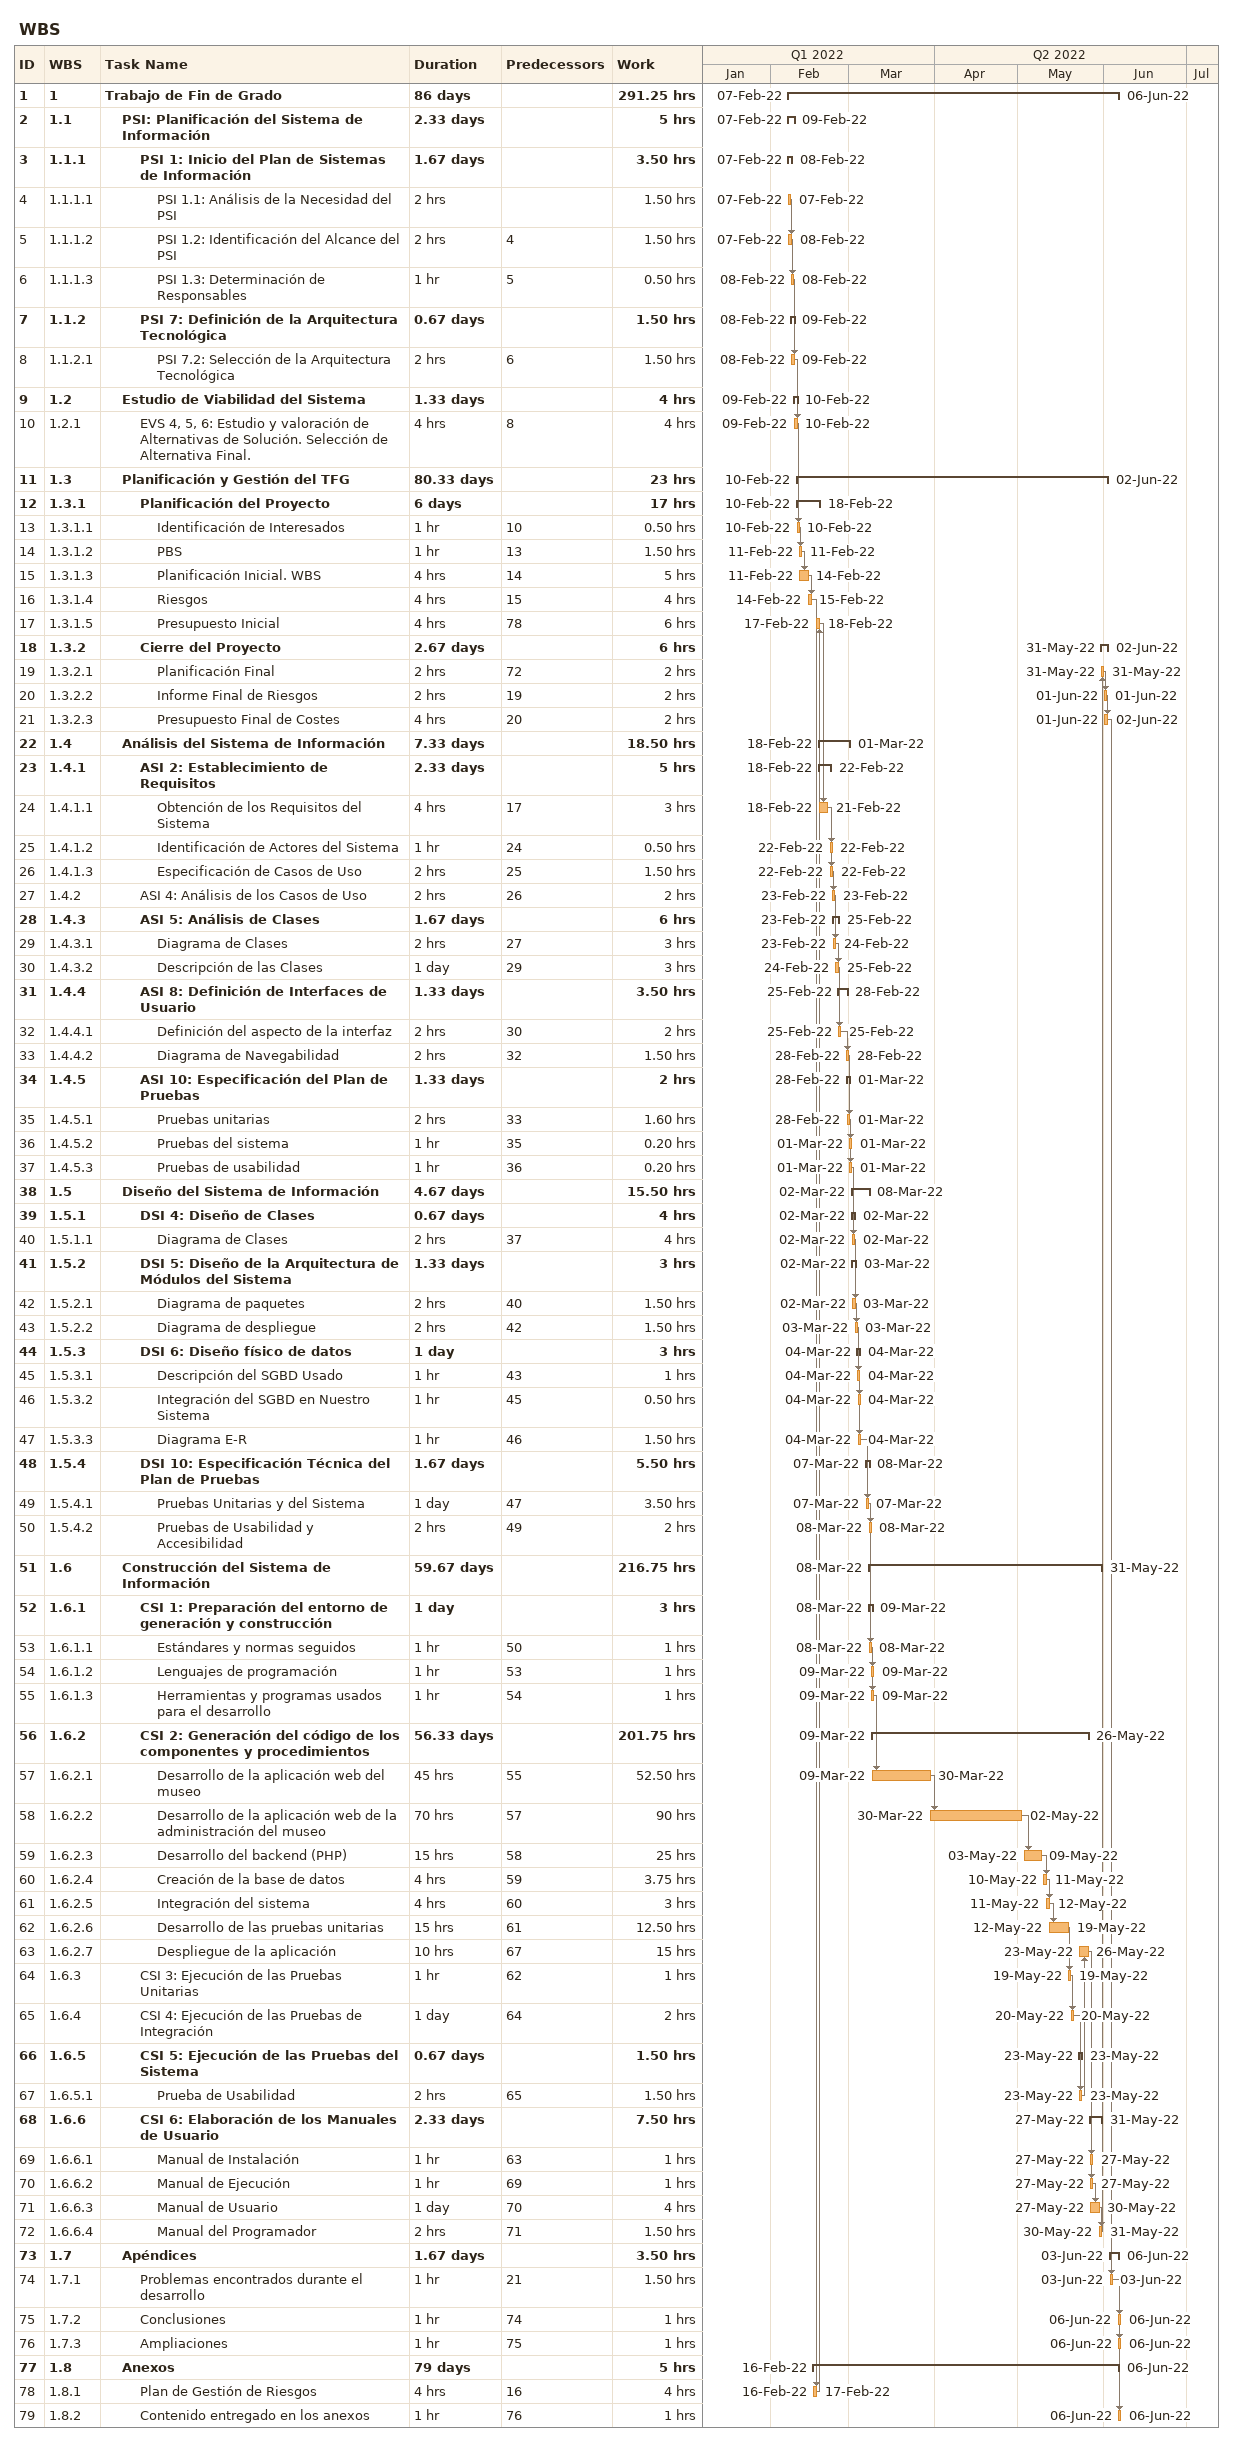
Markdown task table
WBS

| ID | WBS | Task | Duration | Start | Finish | Predecessors | Work (h) |
|---|---|---|---|---|---|---|---|
| 1 | 1 | **Trabajo de Fin de Grado** | 86d | 2022-02-07 | 2022-06-06 |  | 291.25 |
| 2 | 1.1 | **PSI: Planificación del Sistema de Información** | 2.33d | 2022-02-07 | 2022-02-09 |  | 5 |
| 3 | 1.1.1 | **PSI 1: Inicio del Plan de Sistemas de Información** | 1.67d | 2022-02-07 | 2022-02-08 |  | 3.50 |
| 4 | 1.1.1.1 | PSI 1.1: Análisis de la Necesidad del PSI | 2h | 2022-02-07 | 2022-02-07 |  | 1.50 |
| 5 | 1.1.1.2 | PSI 1.2: Identificación del Alcance del PSI | 2h | 2022-02-07 | 2022-02-08 | 4 | 1.50 |
| 6 | 1.1.1.3 | PSI 1.3: Determinación de Responsables | 1h | 2022-02-08 | 2022-02-08 | 5 | 0.50 |
| 7 | 1.1.2 | **PSI 7: Definición de la Arquitectura Tecnológica** | 0.67d | 2022-02-08 | 2022-02-09 |  | 1.50 |
| 8 | 1.1.2.1 | PSI 7.2: Selección de la Arquitectura Tecnológica | 2h | 2022-02-08 | 2022-02-09 | 6 | 1.50 |
| 9 | 1.2 | **Estudio de Viabilidad del Sistema** | 1.33d | 2022-02-09 | 2022-02-10 |  | 4 |
| 10 | 1.2.1 | EVS 4, 5, 6: Estudio y valoración de Alternativas de Solución. Selección de Alternativa Final. | 4h | 2022-02-09 | 2022-02-10 | 8 | 4 |
| 11 | 1.3 | **Planificación y Gestión del TFG** | 80.33d | 2022-02-10 | 2022-06-02 |  | 23 |
| 12 | 1.3.1 | **Planificación del Proyecto** | 6d | 2022-02-10 | 2022-02-18 |  | 17 |
| 13 | 1.3.1.1 | Identificación de Interesados | 1h | 2022-02-10 | 2022-02-10 | 10 | 0.50 |
| 14 | 1.3.1.2 | PBS | 1h | 2022-02-11 | 2022-02-11 | 13 | 1.50 |
| 15 | 1.3.1.3 | Planificación Inicial. WBS | 4h | 2022-02-11 | 2022-02-14 | 14 | 5 |
| 16 | 1.3.1.4 | Riesgos | 4h | 2022-02-14 | 2022-02-15 | 15 | 4 |
| 17 | 1.3.1.5 | Presupuesto Inicial | 4h | 2022-02-17 | 2022-02-18 | 78 | 6 |
| 18 | 1.3.2 | **Cierre del Proyecto** | 2.67d | 2022-05-31 | 2022-06-02 |  | 6 |
| 19 | 1.3.2.1 | Planificación Final | 2h | 2022-05-31 | 2022-05-31 | 72 | 2 |
| 20 | 1.3.2.2 | Informe Final de Riesgos | 2h | 2022-06-01 | 2022-06-01 | 19 | 2 |
| 21 | 1.3.2.3 | Presupuesto Final de Costes | 4h | 2022-06-01 | 2022-06-02 | 20 | 2 |
| 22 | 1.4 | **Análisis del Sistema de Información** | 7.33d | 2022-02-18 | 2022-03-01 |  | 18.50 |
| 23 | 1.4.1 | **ASI 2: Establecimiento de Requisitos** | 2.33d | 2022-02-18 | 2022-02-22 |  | 5 |
| 24 | 1.4.1.1 | Obtención de los Requisitos del Sistema | 4h | 2022-02-18 | 2022-02-21 | 17 | 3 |
| 25 | 1.4.1.2 | Identificación de Actores del Sistema | 1h | 2022-02-22 | 2022-02-22 | 24 | 0.50 |
| 26 | 1.4.1.3 | Especificación de Casos de Uso | 2h | 2022-02-22 | 2022-02-22 | 25 | 1.50 |
| 27 | 1.4.2 | ASI 4: Análisis de los Casos de Uso | 2h | 2022-02-23 | 2022-02-23 | 26 | 2 |
| 28 | 1.4.3 | **ASI 5: Análisis de Clases** | 1.67d | 2022-02-23 | 2022-02-25 |  | 6 |
| 29 | 1.4.3.1 | Diagrama de Clases | 2h | 2022-02-23 | 2022-02-24 | 27 | 3 |
| 30 | 1.4.3.2 | Descripción de las Clases | 1d | 2022-02-24 | 2022-02-25 | 29 | 3 |
| 31 | 1.4.4 | **ASI 8: Definición de Interfaces de Usuario** | 1.33d | 2022-02-25 | 2022-02-28 |  | 3.50 |
| 32 | 1.4.4.1 | Definición del aspecto de la interfaz | 2h | 2022-02-25 | 2022-02-25 | 30 | 2 |
| 33 | 1.4.4.2 | Diagrama de Navegabilidad | 2h | 2022-02-28 | 2022-02-28 | 32 | 1.50 |
| 34 | 1.4.5 | **ASI 10: Especificación del Plan de Pruebas** | 1.33d | 2022-02-28 | 2022-03-01 |  | 2 |
| 35 | 1.4.5.1 | Pruebas unitarias | 2h | 2022-02-28 | 2022-03-01 | 33 | 1.60 |
| 36 | 1.4.5.2 | Pruebas del sistema | 1h | 2022-03-01 | 2022-03-01 | 35 | 0.20 |
| 37 | 1.4.5.3 | Pruebas de usabilidad | 1h | 2022-03-01 | 2022-03-01 | 36 | 0.20 |
| 38 | 1.5 | **Diseño del Sistema de Información** | 4.67d | 2022-03-02 | 2022-03-08 |  | 15.50 |
| 39 | 1.5.1 | **DSI 4: Diseño de Clases** | 0.67d | 2022-03-02 | 2022-03-02 |  | 4 |
| 40 | 1.5.1.1 | Diagrama de Clases | 2h | 2022-03-02 | 2022-03-02 | 37 | 4 |
| 41 | 1.5.2 | **DSI 5: Diseño de la Arquitectura de Módulos del Sistema** | 1.33d | 2022-03-02 | 2022-03-03 |  | 3 |
| 42 | 1.5.2.1 | Diagrama de paquetes | 2h | 2022-03-02 | 2022-03-03 | 40 | 1.50 |
| 43 | 1.5.2.2 | Diagrama de despliegue | 2h | 2022-03-03 | 2022-03-03 | 42 | 1.50 |
| 44 | 1.5.3 | **DSI 6: Diseño físico de datos** | 1d | 2022-03-04 | 2022-03-04 |  | 3 |
| 45 | 1.5.3.1 | Descripción del SGBD Usado | 1h | 2022-03-04 | 2022-03-04 | 43 | 1 |
| 46 | 1.5.3.2 | Integración del SGBD en Nuestro Sistema | 1h | 2022-03-04 | 2022-03-04 | 45 | 0.50 |
| 47 | 1.5.3.3 | Diagrama E-R | 1h | 2022-03-04 | 2022-03-04 | 46 | 1.50 |
| 48 | 1.5.4 | **DSI 10: Especificación Técnica del Plan de Pruebas** | 1.67d | 2022-03-07 | 2022-03-08 |  | 5.50 |
| 49 | 1.5.4.1 | Pruebas Unitarias y del Sistema | 1d | 2022-03-07 | 2022-03-07 | 47 | 3.50 |
| 50 | 1.5.4.2 | Pruebas de Usabilidad y Accesibilidad | 2h | 2022-03-08 | 2022-03-08 | 49 | 2 |
| 51 | 1.6 | **Construcción del Sistema de Información** | 59.67d | 2022-03-08 | 2022-05-31 |  | 216.75 |
| 52 | 1.6.1 | **CSI 1: Preparación del entorno de generación y construcción** | 1d | 2022-03-08 | 2022-03-09 |  | 3 |
| 53 | 1.6.1.1 | Estándares y normas seguidos | 1h | 2022-03-08 | 2022-03-08 | 50 | 1 |
| 54 | 1.6.1.2 | Lenguajes de programación | 1h | 2022-03-09 | 2022-03-09 | 53 | 1 |
| 55 | 1.6.1.3 | Herramientas y programas usados para el desarrollo | 1h | 2022-03-09 | 2022-03-09 | 54 | 1 |
| 56 | 1.6.2 | **CSI 2: Generación del código de los componentes y procedimientos** | 56.33d | 2022-03-09 | 2022-05-26 |  | 201.75 |
| 57 | 1.6.2.1 | Desarrollo de la aplicación web del museo | 45h | 2022-03-09 | 2022-03-30 | 55 | 52.50 |
| 58 | 1.6.2.2 | Desarrollo de la aplicación web de la administración del museo | 70h | 2022-03-30 | 2022-05-02 | 57 | 90 |
| 59 | 1.6.2.3 | Desarrollo del backend (PHP) | 15h | 2022-05-03 | 2022-05-09 | 58 | 25 |
| 60 | 1.6.2.4 | Creación de la base de datos | 4h | 2022-05-10 | 2022-05-11 | 59 | 3.75 |
| 61 | 1.6.2.5 | Integración del sistema | 4h | 2022-05-11 | 2022-05-12 | 60 | 3 |
| 62 | 1.6.2.6 | Desarrollo de las pruebas unitarias | 15h | 2022-05-12 | 2022-05-19 | 61 | 12.50 |
| 63 | 1.6.2.7 | Despliegue de la aplicación | 10h | 2022-05-23 | 2022-05-26 | 67 | 15 |
| 64 | 1.6.3 | CSI 3: Ejecución de las Pruebas Unitarias | 1h | 2022-05-19 | 2022-05-19 | 62 | 1 |
| 65 | 1.6.4 | CSI 4: Ejecución de las Pruebas de Integración | 1d | 2022-05-20 | 2022-05-20 | 64 | 2 |
| 66 | 1.6.5 | **CSI 5: Ejecución de las Pruebas del Sistema** | 0.67d | 2022-05-23 | 2022-05-23 |  | 1.50 |
| 67 | 1.6.5.1 | Prueba de Usabilidad | 2h | 2022-05-23 | 2022-05-23 | 65 | 1.50 |
| 68 | 1.6.6 | **CSI 6: Elaboración de los Manuales de Usuario** | 2.33d | 2022-05-27 | 2022-05-31 |  | 7.50 |
| 69 | 1.6.6.1 | Manual de Instalación | 1h | 2022-05-27 | 2022-05-27 | 63 | 1 |
| 70 | 1.6.6.2 | Manual de Ejecución | 1h | 2022-05-27 | 2022-05-27 | 69 | 1 |
| 71 | 1.6.6.3 | Manual de Usuario | 1d | 2022-05-27 | 2022-05-30 | 70 | 4 |
| 72 | 1.6.6.4 | Manual del Programador | 2h | 2022-05-30 | 2022-05-31 | 71 | 1.50 |
| 73 | 1.7 | **Apéndices** | 1.67d | 2022-06-03 | 2022-06-06 |  | 3.50 |
| 74 | 1.7.1 | Problemas encontrados durante el desarrollo | 1h | 2022-06-03 | 2022-06-03 | 21 | 1.50 |
| 75 | 1.7.2 | Conclusiones | 1h | 2022-06-06 | 2022-06-06 | 74 | 1 |
| 76 | 1.7.3 | Ampliaciones | 1h | 2022-06-06 | 2022-06-06 | 75 | 1 |
| 77 | 1.8 | **Anexos** | 79d | 2022-02-16 | 2022-06-06 |  | 5 |
| 78 | 1.8.1 | Plan de Gestión de Riesgos | 4h | 2022-02-16 | 2022-02-17 | 16 | 4 |
| 79 | 1.8.2 | Contenido entregado en los anexos | 1h | 2022-06-06 | 2022-06-06 | 76 | 1 |
